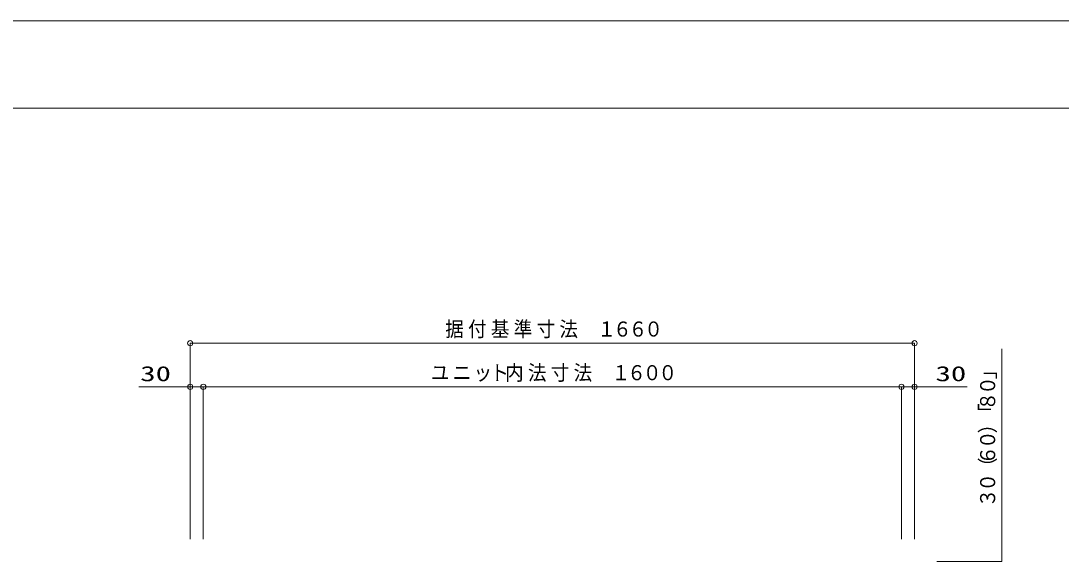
# Model space of a CAD drawing. Units: millimetres on the paper. Extents: x -305 to 305, y -152 to 152.
# Drawn here: x -58.3 to 60.9, y 87.2 to 148.5 of the extents above; entities that cross this region are included whole.
import ezdxf
from ezdxf.enums import TextEntityAlignment as Align

# ---------------------------------------------------------------- set-up
doc = ezdxf.new("R2010")
doc.units = ezdxf.units.MM
for name, color, linetype, lineweight in [('0-0_0', 7, 'Continuous', 9), ('0-1_VIEW0001', 7, 'Continuous', 9), ('0-3_図面枠', 3, 'Continuous', 9), ('0-4_DEFPOINTS', 7, 'Continuous', 9)]:
    doc.layers.add(name, color=color, linetype=linetype, lineweight=lineweight)
doc.styles.add('ＭＳ ゴシック', font='')
doc.styles.get('ＭＳ ゴシック').set_extended_font_data('MS Gothic')

# ---------------------------------------------------------------- blocks, each defined once
blk = doc.blocks.new('_ORIGIN')
at = {"layer": '0-0_0'}
blk.add_line((0, 0), (-1, 0), dxfattribs=at)
blk.add_circle((0, 0), 0.5, dxfattribs=at)

msp = doc.modelspace()

# ---------------------------------------------------------------- linework, layer by layer
at = {"layer": '0-1_VIEW0001'}
for p, q in [((-38.934, 89.113), (-38.934, 111.573)), ((43.466, 111.573), (-38.334, 111.573)), ((44.066, 89.113), (44.066, 111.573)), ((-38.934, 106.573), (-44.834, 106.573)), ((-39.534, 106.573), (-40.134, 106.573)), ((-38.934, 89.113), (-38.934, 106.575)), ((-38.934, 106.573), (-37.434, 106.573)), ((-37.434, 99.113), (-37.434, 106.575)), ((-37.434, 89.113), (-37.434, 106.573)), ((-36.834, 106.573), (41.966, 106.573)), ((-36.834, 106.573), (-36.234, 106.573)), ((41.966, 106.573), (41.366, 106.573)), ((42.566, 89.113), (42.566, 106.573)), ((42.566, 106.573), (44.066, 106.573)), ((44.666, 106.573), (45.266, 106.573)), ((54.067, 87.174), (54.067, 87.774))]:
    msp.add_line(p, q, dxfattribs=at)
for points in [[(46.606, 86.574), (54.067, 86.574), (54.067, 110.916)], [(44.066, 89.113), (44.066, 106.573), (50.105, 106.573)]]:
    msp.add_lwpolyline(points, dxfattribs=at)
at = {"layer": '0-3_図面枠'}
msp.add_lwpolyline([(-291.017, -138.498), (108.983, -138.498), (108.983, 138.502), (-291.017, 138.502)], close=True, dxfattribs=at)
at = {"layer": '0-4_DEFPOINTS'}
msp.add_line((118.983, 148.502), (-301.017, 148.502), dxfattribs=at)

# ---------------------------------------------------------------- block references
at = {"layer": '0-1_VIEW0001', "xscale": 0.6, "yscale": 0.6, "rotation": 180}
for p in [(-38.934, 111.573), (-37.434, 106.573), (-37.434, 106.573), (44.066, 106.573)]:
    msp.add_blockref('_ORIGIN', p, dxfattribs=at)
at = {"layer": '0-1_VIEW0001', "xscale": 0.6, "yscale": 0.6}
for p in [(44.066, 111.573), (-38.934, 106.573), (42.566, 106.573), (42.566, 106.573)]:
    msp.add_blockref('_ORIGIN', p, dxfattribs=at)

# ---------------------------------------------------------------- texts
at = {"layer": '0-1_VIEW0001', "style": 'ＭＳ ゴシック'}
for s, width, p in [('据', 0.9, (-9.711, 111.812)), ('付', 0.9, (-7.094, 111.812)), ('基', 0.9, (-4.476, 111.812)), ('準', 0.9, (-1.859, 111.812)), ('寸', 0.9, (0.758, 111.812)), ('法', 0.9, (3.375, 111.812)), ('１', 0.9, (7.731, 111.812)), ('６', 0.9, (9.52, 111.812)), ('６', 0.9, (11.31, 111.812)), ('０', 0.9, (13.099, 111.812)), ('30', 1.5, (-44.663, 106.698)), ('ユ', 0.9, (-11.363, 106.812)), ('ニ', 0.9, (-8.849, 106.812)), ('ッ', 0.9, (-6.467, 106.812)), ('ト', 0.9, (-4.545, 106.812)), ('内', 0.9, (-2.847, 106.812)), ('法', 0.9, (-0.23, 106.812)), ('寸', 0.9, (2.387, 106.812)), ('法', 0.9, (5.004, 106.812)), ('１', 0.9, (9.36, 106.812)), ('６', 0.9, (11.149, 106.812)), ('０', 0.9, (12.939, 106.812)), ('０', 0.9, (14.728, 106.812)), ('30', 1.5, (46.463, 106.698))]:
    msp.add_text(s, height=1.73, dxfattribs=dict(at, width=width)).set_placement(p, align=Align.BOTTOM_LEFT)
at = {"layer": '0-1_VIEW0001', "style": 'ＭＳ ゴシック', "width": 0.9}
for s, p in [('」', (53.828, 107.439)), ('０', (53.828, 105.65)), ('８', (53.828, 103.86)), ('「', (53.828, 102.552)), ('）', (53.828, 101.243)), ('０', (53.828, 99.454)), ('６', (53.828, 97.665)), ('（', (53.828, 96.356)), ('０', (53.828, 94.567)), ('３', (53.828, 92.778))]:
    msp.add_text(s, height=1.73, rotation=90, dxfattribs=at).set_placement(p, align=Align.BOTTOM_LEFT)

doc.saveas('drawing.dxf')
